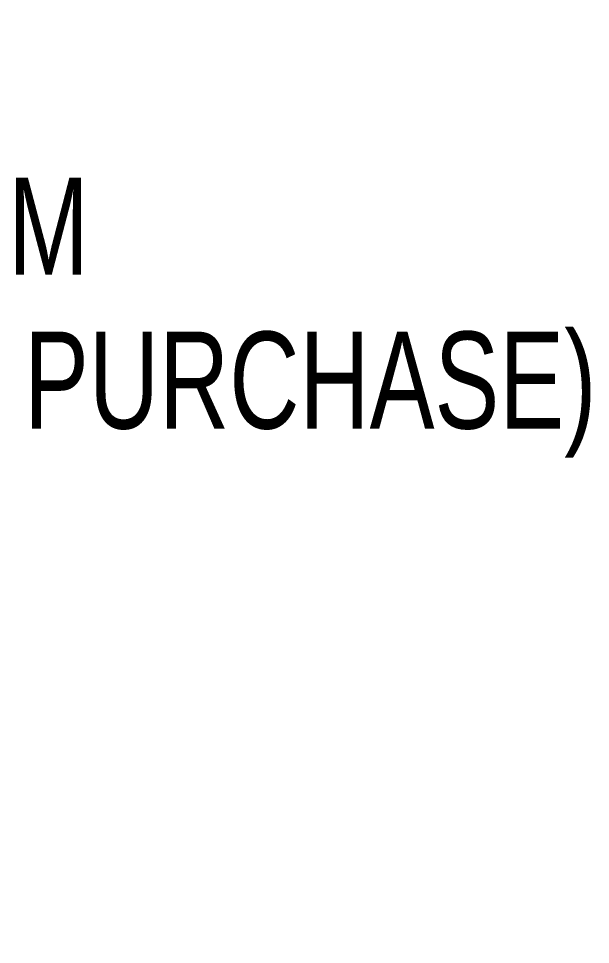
# Model space of a CAD drawing. Header units: millimetres. Extents: x 2 to 278, y 1 to 215.
# Drawn here: x 148.42 to 160.91, y 45.67 to 65.89 of the extents above; entities that cross this region are included whole.
import ezdxf

# ---------------------------------------------------------------- set-up
doc = ezdxf.new("R2010")
doc.units = ezdxf.units.MM
doc.styles.add('SLDTEXTSTYLE0', font='TXT', dxfattribs={"width": 0.75})
doc.dimstyles.new('SLDDIMSTYLE4', dxfattribs={"dimtxt": 2.116667, "dimasz": 3.175, "dimexe": 0, "dimexo": 0.0625, "dimgap": 0.529167, "dimtad": 0, "dimtih": 1, "dimtoh": 1, "dimdec": 1, "dimlfac": 2, "dimrnd": 1e-09, "dimzin": 12, "dimdsep": 46, "dimtxsty": 'SLDTEXTSTYLE0', "dimsah": 1, "dimcen": 0, "dimadec": 0, "dimazin": 3, "dimtfac": 1, "dimtdec": 1, "dimtofl": 0, "dimtmove": 0, "dimatfit": 3, "dimfxl": 1, "dimfrac": 2, "dimtolj": 1, "dimtzin": 12, "dimarcsym": 0})

# ---------------------------------------------------------------- blocks, each defined once
blk = doc.blocks.new('_D_32')
at = {"color": 7, "linetype": 'Continuous', "lineweight": 0}
for p, q in [((111.575, 56.93), (119.372, 64.727)), ((119.372, 64.727), (123.182, 64.727))]:
    blk.add_line(p, q, dxfattribs=at)
at = {"color": 7, "linetype": 'Continuous', "lineweight": 18}
blk.add_solid([(111.575, 56.93), (114.18, 58.816), (113.461, 59.535)], dxfattribs=at)
at = {"color": 7, "linetype": 'Continuous', "lineweight": 18, "char_height": 2.11667, "attachment_point": 1, "style": 'SLDTEXTSTYLE0'}
for s, insert in [('(4) 4-40 CAP SCREWS', (123.182, 65.774)), ('SECURE MT405 TO MT1/M', (123.182, 62.411)), ('(INCLUDED WITH MT405 PURCHASE)', (123.182, 59.048))]:
    blk.add_mtext(s, dxfattribs=dict(at, insert=insert))

msp = doc.modelspace()

# ---------------------------------------------------------------- dimensions: what is measured, and where the dimension line sits
at = {"color": 7, "linetype": 'Continuous', "lineweight": 18}
dim = msp.add_diameter_dim_2p(p1=(109.752, 55.107), p2=(111.575, 56.93), text='(4) 4-40 CAP SCREWS\\PSECURE MT405 TO MT1/M\\P(INCLUDED WITH MT405 PURCHASE)', dimstyle='SLDDIMSTYLE4', override={"dimpost": '<>'}, dxfattribs=at)
dim.commit()
dim.dimension.update_dxf_attribs({"geometry": '_D_32', "text_midpoint": (147.054, 64.727), "dimtype": 163})

doc.saveas('drawing.dxf')
